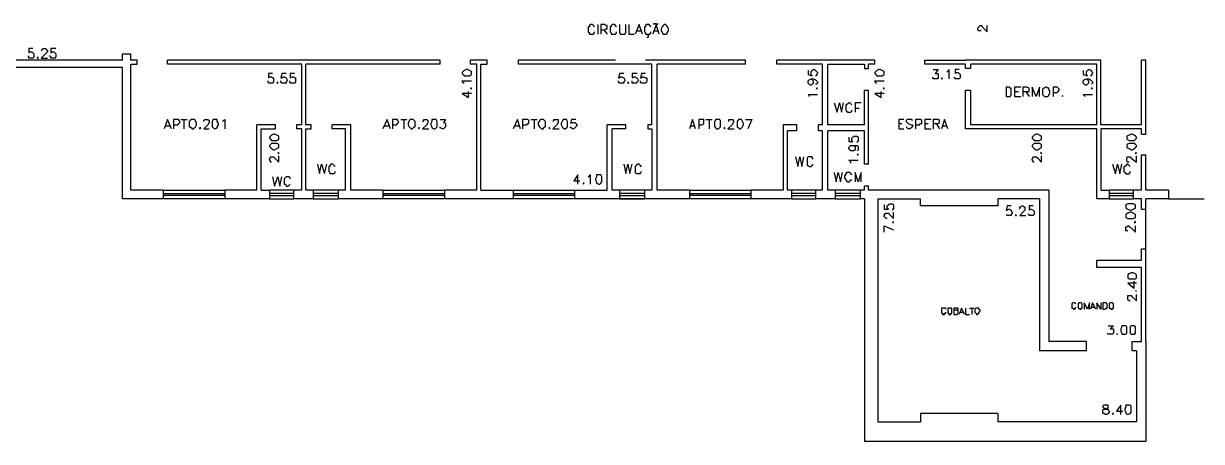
# Model space of a CAD drawing. Header units: millimetres. Extents: x -369 to -70, y -1414 to -1185.
# Drawn here: x -262.09 to -223.84, y -1336.34 to -1322.77 of the extents above; entities that cross this region are included whole.
import ezdxf

# ---------------------------------------------------------------- set-up
doc = ezdxf.new("R2010")
doc.units = ezdxf.units.MM
doc.header["$MEASUREMENT"] = 0
for name, color, linetype in [('10', 10, 'Continuous'), ('50', 50, 'Continuous'), ('6', 6, 'Continuous'), ('8', 8, 'Continuous')]:
    doc.layers.add(name, color=color, linetype=linetype)

msp = doc.modelspace()

# ---------------------------------------------------------------- linework, layer by layer
at = {"layer": '10'}
for points in [[(-258.873, -1323.758), (-258.605, -1323.758)], [(-258.873, -1323.961), (-258.873, -1323.758)], [(-258.605, -1323.961), (-258.605, -1323.758)], [(-258.873, -1324.197), (-264.252, -1324.197)], [(-258.873, -1323.961), (-264.12, -1323.961)], [(-258.873, -1328.461), (-258.873, -1324.197)], [(-258.605, -1324.093), (-258.401, -1324.093), (-258.401, -1324.093), (-258.401, -1323.961), (-258.605, -1323.961)], [(-258.601, -1328.189), (-258.601, -1324.093)], [(-248.554, -1323.961), (-257.418, -1323.961)], [(-257.418, -1324.093), (-257.418, -1323.961)], [(-253.054, -1324.093), (-257.418, -1324.093)], [(-253.054, -1326.059), (-253.054, -1324.093)], [(-252.918, -1326.059), (-252.918, -1324.093)], [(-248.554, -1324.093), (-252.918, -1324.093)], [(-248.554, -1324.093), (-248.554, -1323.961)], [(-247.571, -1324.093), (-247.571, -1323.961)], [(-247.031, -1323.961), (-247.571, -1323.961)], [(-247.371, -1324.093), (-247.571, -1324.093)], [(-247.367, -1328.189), (-247.367, -1324.093)], [(-247.235, -1324.093), (-247.031, -1324.093), (-247.031, -1324.093), (-247.031, -1323.961)], [(-247.235, -1328.189), (-247.235, -1324.093)], [(-242.867, -1323.961), (-246.016, -1323.961)], [(-246.016, -1324.093), (-246.016, -1323.961)], [(-241.684, -1324.093), (-246.016, -1324.093)], [(-238.639, -1323.961), (-241.888, -1323.961)], [(-241.684, -1326.059), (-241.684, -1324.093)], [(-241.516, -1328.189), (-241.516, -1324.093)], [(-238.639, -1324.093), (-241.516, -1324.093)], [(-238.639, -1324.093), (-238.639, -1323.961)], [(-234.443, -1323.961), (-237.624, -1323.961)], [(-237.624, -1324.093), (-237.624, -1323.961)], [(-236.137, -1324.093), (-237.624, -1324.093)], [(-236.137, -1326.059), (-236.137, -1324.093)], [(-235.965, -1326.059), (-235.965, -1324.093)], [(-235.965, -1324.093), (-234.782, -1324.093), (-234.782, -1324.229), (-234.782, -1324.229), (-234.647, -1324.229), (-234.647, -1324.093)], [(-234.443, -1324.093), (-234.647, -1324.093)], [(-234.443, -1324.093), (-234.443, -1323.961)], [(-231.501, -1324.093), (-232.82, -1324.093), (-232.82, -1324.093), (-232.82, -1323.961), (-232.82, -1323.961), (-231.501, -1323.961)], [(-227.101, -1323.961), (-231.501, -1323.961)], [(-231.33, -1324.229), (-231.501, -1324.229), (-231.501, -1324.229), (-231.501, -1324.093)], [(-227.237, -1324.093), (-231.33, -1324.093)], [(-231.33, -1324.229), (-231.33, -1324.093)], [(-227.237, -1326.059), (-227.237, -1324.093)], [(-227.101, -1326.059), (-227.101, -1323.961)], [(-225.783, -1326.059), (-225.783, -1323.961)], [(-225.647, -1323.961), (-225.783, -1323.961)], [(-225.647, -1326.363), (-225.647, -1323.961)], [(-234.782, -1326.059), (-234.782, -1324.94)], [(-234.782, -1324.94), (-234.647, -1324.94)], [(-234.647, -1327.342), (-234.647, -1324.94)], [(-231.501, -1326.191), (-231.501, -1324.94)], [(-231.501, -1324.94), (-231.33, -1324.94)], [(-231.33, -1326.059), (-231.33, -1324.94)], [(-254.373, -1326.191), (-253.901, -1326.191), (-253.901, -1326.191), (-253.901, -1326.059), (-253.901, -1326.059), (-254.509, -1326.059)], [(-254.509, -1328.189), (-254.509, -1326.059)], [(-253.054, -1326.059), (-253.222, -1326.059), (-253.222, -1326.059), (-253.222, -1326.191)], [(-252.918, -1326.191), (-252.75, -1326.191), (-252.75, -1326.191), (-252.75, -1326.059), (-252.918, -1326.059)], [(-252.071, -1326.191), (-252.071, -1326.059)], [(-251.463, -1326.059), (-252.071, -1326.059)], [(-251.463, -1328.189), (-251.463, -1326.059)], [(-242.735, -1328.461), (-244.19, -1328.461), (-244.19, -1328.461), (-244.19, -1328.189), (-243.139, -1328.189), (-243.139, -1328.189), (-243.139, -1326.059)], [(-242.531, -1326.059), (-243.139, -1326.059)], [(-242.531, -1326.191), (-242.531, -1326.059)], [(-241.684, -1326.059), (-241.82, -1326.059), (-241.82, -1326.059), (-241.82, -1326.191), (-241.684, -1326.191)], [(-237.42, -1326.059), (-237.42, -1328.189), (-237.42, -1328.189), (-238.471, -1328.189), (-238.471, -1328.189), (-238.471, -1328.461)], [(-236.98, -1326.059), (-237.42, -1326.059)], [(-236.98, -1326.259), (-236.98, -1326.059)], [(-236.269, -1326.259), (-236.269, -1326.059)], [(-236.137, -1326.059), (-236.269, -1326.059)], [(-234.782, -1326.059), (-235.965, -1326.059)], [(-227.237, -1326.059), (-231.33, -1326.059)], [(-225.783, -1326.059), (-227.101, -1326.059)], [(-254.373, -1328.189), (-254.373, -1326.191)], [(-253.054, -1326.191), (-253.222, -1326.191)], [(-253.054, -1328.189), (-253.054, -1326.191)], [(-252.918, -1328.189), (-252.918, -1326.191)], [(-251.631, -1326.191), (-252.071, -1326.191)], [(-251.631, -1328.189), (-251.631, -1326.191)], [(-242.531, -1326.191), (-242.971, -1326.191)], [(-242.971, -1328.189), (-242.971, -1326.191)], [(-241.684, -1326.191), (-241.684, -1328.189), (-241.684, -1328.189), (-241.92, -1328.189), (-241.92, -1328.461)], [(-236.98, -1326.259), (-237.284, -1326.259)], [(-237.284, -1328.189), (-237.284, -1326.259)], [(-236.137, -1326.259), (-236.269, -1326.259)], [(-236.137, -1328.189), (-236.137, -1326.259)], [(-235.965, -1328.189), (-235.965, -1326.259)], [(-234.782, -1326.259), (-235.965, -1326.259)], [(-234.782, -1327.342), (-234.782, -1326.259)], [(-227.237, -1326.191), (-231.501, -1326.191)], [(-227.101, -1326.191), (-227.101, -1328.189), (-227.101, -1328.189), (-226.83, -1328.189), (-226.83, -1328.189), (-226.83, -1328.461), (-226.83, -1328.461), (-227.237, -1328.461), (-227.237, -1326.191)], [(-225.783, -1326.191), (-227.101, -1326.191)], [(-225.783, -1326.363), (-225.783, -1326.191)], [(-225.783, -1326.363), (-225.647, -1326.363)], [(-225.783, -1327.039), (-225.647, -1327.039)], [(-225.783, -1328.189), (-225.783, -1327.039)], [(-225.647, -1328.189), (-225.647, -1327.039)], [(-234.647, -1327.342), (-234.782, -1327.342)], [(-234.647, -1328.054), (-234.782, -1328.054)], [(-234.782, -1328.189), (-234.782, -1328.054)], [(-234.443, -1328.189), (-234.647, -1328.189), (-234.647, -1328.189), (-234.647, -1328.054)], [(-257.554, -1328.461), (-258.873, -1328.461)], [(-257.554, -1328.189), (-258.601, -1328.189)], [(-257.554, -1328.189), (-257.554, -1328.461)], [(-255.556, -1328.189), (-255.556, -1328.461)], [(-254.509, -1328.189), (-255.556, -1328.189)], [(-254.101, -1328.461), (-255.556, -1328.461)], [(-254.373, -1328.189), (-254.101, -1328.189), (-254.101, -1328.189), (-254.101, -1328.461)], [(-253.054, -1328.189), (-253.326, -1328.189)], [(-253.326, -1328.189), (-253.326, -1328.461)], [(-252.682, -1328.461), (-253.326, -1328.461)], [(-252.682, -1328.189), (-252.918, -1328.189)], [(-252.682, -1328.189), (-252.682, -1328.461)], [(-251.631, -1328.189), (-251.871, -1328.189)], [(-251.871, -1328.189), (-251.871, -1328.461)], [(-250.416, -1328.461), (-251.871, -1328.461)], [(-250.416, -1328.189), (-251.463, -1328.189)], [(-250.416, -1328.189), (-250.416, -1328.461)], [(-248.418, -1328.189), (-248.418, -1328.461)], [(-247.371, -1328.189), (-248.418, -1328.189)], [(-246.184, -1328.461), (-248.418, -1328.461)], [(-247.235, -1328.189), (-246.184, -1328.189), (-246.184, -1328.189), (-246.184, -1328.461)], [(-242.735, -1328.189), (-242.971, -1328.189)], [(-242.735, -1328.189), (-242.735, -1328.461)], [(-240.465, -1328.461), (-242.735, -1328.461)], [(-241.281, -1328.461), (-241.92, -1328.461)], [(-240.465, -1328.189), (-241.516, -1328.189)], [(-240.465, -1328.189), (-240.465, -1328.461)], [(-237.152, -1328.461), (-238.471, -1328.461)], [(-237.152, -1328.189), (-237.284, -1328.189)], [(-237.152, -1328.189), (-237.152, -1328.461)], [(-236.373, -1328.189), (-236.373, -1328.461)], [(-236.137, -1328.189), (-236.373, -1328.189)], [(-235.73, -1328.461), (-236.373, -1328.461)], [(-235.73, -1328.189), (-235.965, -1328.189)], [(-235.73, -1328.189), (-235.73, -1328.461)], [(-234.918, -1328.189), (-234.918, -1328.461)], [(-234.782, -1328.189), (-234.918, -1328.189)], [(-234.782, -1328.461), (-234.918, -1328.461)], [(-234.782, -1328.461), (-234.782, -1336.342)], [(-228.792, -1328.189), (-234.647, -1328.189)], [(-234.343, -1328.461), (-234.343, -1335.703), (-234.343, -1335.703), (-232.956, -1335.703)], [(-234.343, -1328.461), (-232.956, -1328.461)], [(-230.45, -1328.461), (-230.45, -1328.697), (-230.45, -1328.697), (-232.956, -1328.697), (-232.956, -1328.697), (-232.956, -1328.461)], [(-229.096, -1328.461), (-230.45, -1328.461)], [(-229.096, -1328.461), (-229.096, -1333.401)], [(-228.792, -1328.189), (-228.792, -1333.097)], [(-226.05, -1328.189), (-226.05, -1328.461)], [(-225.783, -1328.189), (-226.05, -1328.189)], [(-225.783, -1328.461), (-226.05, -1328.461)], [(-225.783, -1328.797), (-225.783, -1328.461)], [(-224.903, -1328.189), (-225.647, -1328.189)], [(-224.903, -1328.461), (-225.647, -1328.461)], [(-225.647, -1328.797), (-225.647, -1328.461)], [(-224.903, -1328.189), (-224.903, -1328.461)], [(-225.783, -1328.797), (-225.647, -1328.797)], [(-225.783, -1330.084), (-225.647, -1330.084)], [(-225.783, -1330.455), (-225.783, -1330.084)], [(-225.647, -1333.097), (-225.647, -1330.084)], [(-225.783, -1330.695), (-227.237, -1330.695), (-227.237, -1330.695), (-227.237, -1330.455), (-225.783, -1330.455)], [(-225.783, -1333.097), (-225.783, -1330.695)], [(-227.573, -1333.401), (-229.096, -1333.401)], [(-227.573, -1333.097), (-228.792, -1333.097)], [(-227.573, -1333.401), (-227.573, -1333.097)], [(-225.95, -1333.401), (-226.086, -1333.401), (-226.086, -1333.401), (-226.086, -1333.097), (-226.086, -1333.097), (-225.783, -1333.097)], [(-225.95, -1333.401), (-225.95, -1335.703)], [(-225.647, -1333.097), (-225.647, -1336.342)], [(-230.45, -1335.431), (-232.956, -1335.431), (-232.956, -1335.431), (-232.956, -1335.703)], [(-230.45, -1335.431), (-230.45, -1335.703)], [(-225.95, -1335.703), (-230.45, -1335.703)], [(-225.647, -1336.342), (-234.782, -1336.342)]]:
    msp.add_lwpolyline(points, dxfattribs=at)
at = {"layer": '50'}
for points in [[(-243.546, -1322.878), (-243.546, -1322.878), (-243.578, -1322.842), (-243.614, -1322.81), (-243.682, -1322.81), (-243.714, -1322.842), (-243.714, -1322.878), (-243.75, -1322.878), (-243.75, -1322.946), (-243.75, -1323.014), (-243.75, -1323.046), (-243.714, -1323.078), (-243.714, -1323.114), (-243.682, -1323.114), (-243.614, -1323.114), (-243.578, -1323.114), (-243.546, -1323.078), (-243.546, -1323.046)], [(-243.443, -1322.81), (-243.443, -1323.114)], [(-243.343, -1322.978), (-243.207, -1322.978), (-243.175, -1322.946), (-243.139, -1322.946), (-243.139, -1322.91), (-243.139, -1322.878), (-243.139, -1322.842), (-243.175, -1322.842), (-243.207, -1322.81), (-243.343, -1322.81), (-243.343, -1322.81), (-243.343, -1323.114)], [(-243.243, -1322.978), (-243.139, -1323.114)], [(-242.835, -1322.878), (-242.835, -1322.878), (-242.867, -1322.842), (-242.903, -1322.81), (-242.971, -1322.81), (-243.003, -1322.842), (-243.003, -1322.878), (-243.039, -1322.878), (-243.039, -1322.946), (-243.039, -1323.014), (-243.039, -1323.046), (-243.003, -1323.078), (-243.003, -1323.114), (-242.971, -1323.114), (-242.903, -1323.114), (-242.867, -1323.114), (-242.835, -1323.078), (-242.835, -1323.046)], [(-242.735, -1322.81), (-242.735, -1323.046), (-242.735, -1323.078), (-242.699, -1323.114), (-242.631, -1323.114), (-242.563, -1323.114), (-242.531, -1323.078), (-242.531, -1323.046), (-242.531, -1322.81)], [(-242.428, -1322.81), (-242.428, -1323.114), (-242.26, -1323.114)], [(-241.988, -1323.114), (-242.092, -1322.81), (-242.092, -1322.81), (-242.228, -1323.114)], [(-242.192, -1323.014), (-242.024, -1323.014)], [(-241.72, -1322.878), (-241.72, -1322.878), (-241.752, -1322.842), (-241.788, -1322.81), (-241.852, -1322.81), (-241.888, -1322.842), (-241.888, -1322.878), (-241.92, -1322.878), (-241.92, -1322.946), (-241.92, -1323.014), (-241.92, -1323.046), (-241.888, -1323.078), (-241.888, -1323.114), (-241.852, -1323.114), (-241.788, -1323.114), (-241.752, -1323.114), (-241.72, -1323.078), (-241.72, -1323.046)], [(-241.448, -1323.114), (-241.548, -1322.81), (-241.548, -1322.81), (-241.652, -1323.114)], [(-241.616, -1322.81), (-241.616, -1322.774), (-241.616, -1322.774), (-241.584, -1322.774), (-241.548, -1322.774), (-241.548, -1322.774), (-241.548, -1322.81), (-241.516, -1322.81), (-241.48, -1322.774)], [(-241.616, -1323.014), (-241.48, -1323.014)], [(-241.281, -1322.81), (-241.313, -1322.842), (-241.344, -1322.878), (-241.38, -1322.946), (-241.38, -1323.014), (-241.344, -1323.046), (-241.344, -1323.078), (-241.313, -1323.114), (-241.281, -1323.114), (-241.245, -1323.114), (-241.213, -1323.114), (-241.177, -1323.078), (-241.177, -1323.046), (-241.145, -1323.014), (-241.145, -1322.946), (-241.177, -1322.878), (-241.213, -1322.842), (-241.245, -1322.81), (-241.281, -1322.81)], [(-230.994, -1323.014), (-231.026, -1323.014), (-231.062, -1323.014), (-231.094, -1322.978), (-231.094, -1322.91), (-231.062, -1322.878), (-231.026, -1322.842), (-230.994, -1322.842), (-230.958, -1322.878), (-230.926, -1322.91), (-230.79, -1323.046), (-230.79, -1322.842)], [(-241.852, -1323.214), (-241.82, -1323.214), (-241.788, -1323.214), (-241.788, -1323.182), (-241.788, -1323.146), (-241.82, -1323.146), (-241.82, -1323.114)], [(-261.782, -1323.586), (-261.918, -1323.586), (-261.918, -1323.722), (-261.886, -1323.69), (-261.818, -1323.69), (-261.782, -1323.722), (-261.75, -1323.758), (-261.75, -1323.789), (-261.75, -1323.825), (-261.75, -1323.857), (-261.782, -1323.893), (-261.818, -1323.893), (-261.886, -1323.893), (-261.918, -1323.893), (-261.918, -1323.857), (-261.954, -1323.825)], [(-261.614, -1323.857), (-261.65, -1323.893), (-261.614, -1323.893), (-261.614, -1323.857)], [(-261.514, -1323.654), (-261.514, -1323.654), (-261.478, -1323.622), (-261.446, -1323.586), (-261.378, -1323.586), (-261.342, -1323.622), (-261.31, -1323.654), (-261.31, -1323.69), (-261.342, -1323.722), (-261.378, -1323.758), (-261.514, -1323.893), (-261.31, -1323.893)], [(-261.039, -1323.586), (-261.206, -1323.586), (-261.206, -1323.722), (-261.142, -1323.69), (-261.107, -1323.69), (-261.075, -1323.722), (-261.039, -1323.758), (-261.039, -1323.789), (-261.039, -1323.825), (-261.039, -1323.857), (-261.075, -1323.893), (-261.107, -1323.893), (-261.142, -1323.893), (-261.206, -1323.893), (-261.206, -1323.857), (-261.242, -1323.825)], [(-254.001, -1324.401), (-254.137, -1324.401), (-254.137, -1324.537), (-254.101, -1324.501), (-254.033, -1324.501), (-254.001, -1324.537), (-253.969, -1324.537), (-253.969, -1324.601), (-253.969, -1324.637), (-253.969, -1324.669), (-254.001, -1324.705), (-254.033, -1324.705), (-254.101, -1324.705), (-254.137, -1324.705), (-254.137, -1324.669), (-254.169, -1324.637)], [(-253.561, -1324.401), (-253.697, -1324.401), (-253.729, -1324.537), (-253.697, -1324.537), (-253.661, -1324.501), (-253.629, -1324.501), (-253.561, -1324.537), (-253.525, -1324.601), (-253.525, -1324.637), (-253.561, -1324.669), (-253.561, -1324.705), (-253.629, -1324.705), (-253.661, -1324.705), (-253.697, -1324.705), (-253.729, -1324.669), (-253.729, -1324.637)], [(-253.29, -1324.401), (-253.426, -1324.401), (-253.426, -1324.537), (-253.358, -1324.501), (-253.326, -1324.501), (-253.29, -1324.537), (-253.258, -1324.537), (-253.258, -1324.601), (-253.258, -1324.637), (-253.258, -1324.669), (-253.29, -1324.705), (-253.326, -1324.705), (-253.358, -1324.705), (-253.426, -1324.705), (-253.426, -1324.669), (-253.461, -1324.637)], [(-247.843, -1324.401), (-247.811, -1324.433), (-247.775, -1324.469), (-247.707, -1324.469), (-247.675, -1324.469), (-247.607, -1324.469), (-247.539, -1324.433), (-247.539, -1324.401), (-247.539, -1324.365), (-247.539, -1324.333), (-247.607, -1324.297), (-247.675, -1324.265), (-247.707, -1324.265), (-247.775, -1324.297), (-247.811, -1324.333), (-247.843, -1324.365), (-247.843, -1324.401)], [(-247.775, -1324.705), (-247.811, -1324.705), (-247.843, -1324.637), (-247.539, -1324.637)], [(-242.599, -1324.401), (-242.735, -1324.401), (-242.767, -1324.537), (-242.735, -1324.537), (-242.699, -1324.501), (-242.667, -1324.501), (-242.599, -1324.537), (-242.563, -1324.601), (-242.563, -1324.637), (-242.599, -1324.669), (-242.599, -1324.705), (-242.667, -1324.705), (-242.699, -1324.705), (-242.735, -1324.705), (-242.767, -1324.669), (-242.767, -1324.637)], [(-242.16, -1324.401), (-242.328, -1324.401), (-242.328, -1324.537), (-242.26, -1324.501), (-242.224, -1324.501), (-242.192, -1324.537), (-242.16, -1324.537), (-242.124, -1324.601), (-242.124, -1324.637), (-242.16, -1324.669), (-242.192, -1324.705), (-242.224, -1324.705), (-242.26, -1324.705), (-242.328, -1324.705), (-242.328, -1324.669), (-242.328, -1324.637)], [(-241.888, -1324.401), (-242.024, -1324.401), (-242.056, -1324.537), (-242.024, -1324.537), (-241.988, -1324.501), (-241.956, -1324.501), (-241.888, -1324.537), (-241.852, -1324.537), (-241.852, -1324.601), (-241.852, -1324.637), (-241.852, -1324.669), (-241.888, -1324.705), (-241.956, -1324.705), (-241.988, -1324.705), (-242.024, -1324.705), (-242.056, -1324.669), (-242.056, -1324.637)], [(-236.609, -1324.297), (-236.609, -1324.433), (-236.473, -1324.469), (-236.509, -1324.433), (-236.509, -1324.401), (-236.509, -1324.365), (-236.509, -1324.333), (-236.473, -1324.297), (-236.441, -1324.265), (-236.405, -1324.265), (-236.373, -1324.297), (-236.337, -1324.333), (-236.305, -1324.365), (-236.305, -1324.401), (-236.337, -1324.433), (-236.337, -1324.469), (-236.373, -1324.469)], [(-236.509, -1324.569), (-236.473, -1324.601), (-236.441, -1324.637), (-236.441, -1324.669), (-236.441, -1324.705), (-236.473, -1324.737), (-236.509, -1324.773), (-236.541, -1324.773), (-236.577, -1324.737), (-236.609, -1324.705), (-236.609, -1324.669), (-236.609, -1324.637), (-236.577, -1324.601), (-236.509, -1324.569), (-236.441, -1324.569), (-236.373, -1324.601), (-236.337, -1324.637), (-236.305, -1324.669), (-236.305, -1324.705), (-236.337, -1324.737), (-236.373, -1324.737)], [(-234.443, -1324.401), (-234.411, -1324.433), (-234.375, -1324.469), (-234.307, -1324.469), (-234.275, -1324.469), (-234.207, -1324.469), (-234.139, -1324.433), (-234.139, -1324.401), (-234.139, -1324.365), (-234.139, -1324.333), (-234.207, -1324.297), (-234.275, -1324.265), (-234.307, -1324.265), (-234.375, -1324.297), (-234.411, -1324.333), (-234.443, -1324.365), (-234.443, -1324.401)], [(-234.375, -1324.705), (-234.411, -1324.705), (-234.443, -1324.637), (-234.139, -1324.637)], [(-232.548, -1324.265), (-232.381, -1324.265), (-232.481, -1324.401), (-232.449, -1324.401), (-232.413, -1324.401), (-232.381, -1324.433), (-232.381, -1324.469), (-232.381, -1324.501), (-232.381, -1324.537), (-232.413, -1324.569), (-232.449, -1324.569), (-232.517, -1324.569), (-232.548, -1324.569), (-232.548, -1324.537), (-232.584, -1324.537)], [(-232.277, -1324.537), (-232.277, -1324.569), (-232.245, -1324.569), (-232.277, -1324.537)], [(-232.109, -1324.333), (-232.077, -1324.333), (-232.041, -1324.265), (-232.041, -1324.569)], [(-231.701, -1324.265), (-231.837, -1324.265), (-231.837, -1324.401), (-231.805, -1324.365), (-231.737, -1324.365), (-231.701, -1324.401), (-231.669, -1324.433), (-231.669, -1324.469), (-231.669, -1324.501), (-231.669, -1324.537), (-231.701, -1324.569), (-231.737, -1324.569), (-231.805, -1324.569), (-231.837, -1324.569), (-231.837, -1324.537), (-231.873, -1324.537)], [(-227.677, -1324.297), (-227.677, -1324.433), (-227.541, -1324.469), (-227.573, -1324.433), (-227.573, -1324.401), (-227.573, -1324.365), (-227.573, -1324.333), (-227.541, -1324.297), (-227.505, -1324.265), (-227.473, -1324.265), (-227.405, -1324.297), (-227.405, -1324.333), (-227.373, -1324.365), (-227.373, -1324.401), (-227.405, -1324.433), (-227.405, -1324.469), (-227.441, -1324.469)], [(-227.573, -1324.569), (-227.541, -1324.601), (-227.509, -1324.637), (-227.509, -1324.669), (-227.509, -1324.705), (-227.541, -1324.737), (-227.573, -1324.773), (-227.609, -1324.773), (-227.641, -1324.737), (-227.677, -1324.705), (-227.677, -1324.669), (-227.677, -1324.637), (-227.641, -1324.601), (-227.573, -1324.569), (-227.505, -1324.569), (-227.441, -1324.601), (-227.405, -1324.637), (-227.373, -1324.669), (-227.373, -1324.705), (-227.405, -1324.737)], [(-253.833, -1324.669), (-253.865, -1324.705), (-253.833, -1324.705), (-253.833, -1324.669)], [(-247.539, -1325.044), (-247.843, -1325.044), (-247.843, -1325.044), (-247.639, -1325.176), (-247.639, -1324.976)], [(-247.571, -1324.872), (-247.539, -1324.908), (-247.539, -1324.872), (-247.571, -1324.872)], [(-242.463, -1324.669), (-242.463, -1324.705), (-242.428, -1324.705), (-242.463, -1324.669)], [(-236.337, -1324.872), (-236.337, -1324.908), (-236.305, -1324.872), (-236.337, -1324.872)], [(-234.139, -1325.044), (-234.443, -1325.044), (-234.443, -1325.044), (-234.239, -1325.176), (-234.239, -1324.976)], [(-234.171, -1324.872), (-234.139, -1324.908), (-234.139, -1324.872), (-234.171, -1324.872)], [(-230.179, -1324.841), (-230.179, -1325.144), (-230.179, -1325.144), (-230.079, -1325.144), (-230.047, -1325.144), (-230.011, -1325.108), (-230.011, -1325.076), (-230.011, -1325.044), (-230.011, -1324.976), (-230.011, -1324.908), (-230.011, -1324.872), (-230.047, -1324.872), (-230.079, -1324.841), (-230.179, -1324.841)], [(-229.707, -1324.841), (-229.911, -1324.841), (-229.911, -1324.841), (-229.911, -1325.144)], [(-229.911, -1324.976), (-229.775, -1324.976)], [(-229.639, -1324.976), (-229.503, -1324.976), (-229.435, -1324.976), (-229.435, -1324.94), (-229.435, -1324.908), (-229.435, -1324.872), (-229.503, -1324.841), (-229.639, -1324.841), (-229.639, -1324.841), (-229.639, -1325.144)], [(-229.539, -1324.976), (-229.435, -1325.144)], [(-229.096, -1325.144), (-229.096, -1324.841), (-229.096, -1324.841), (-229.2, -1325.144), (-229.2, -1325.144), (-229.335, -1324.841), (-229.335, -1324.841), (-229.335, -1325.144)], [(-228.896, -1324.841), (-228.928, -1324.872), (-228.964, -1324.872), (-228.996, -1324.908), (-228.996, -1324.976), (-228.996, -1325.044), (-228.996, -1325.076), (-228.964, -1325.108), (-228.928, -1325.144), (-228.896, -1325.144), (-228.86, -1325.144), (-228.828, -1325.144), (-228.792, -1325.108), (-228.792, -1325.076), (-228.76, -1325.044), (-228.76, -1324.976), (-228.792, -1324.908), (-228.792, -1324.872), (-228.828, -1324.872), (-228.86, -1324.841), (-228.896, -1324.841)], [(-228.656, -1325.008), (-228.524, -1325.008), (-228.488, -1324.976), (-228.456, -1324.94), (-228.456, -1324.908), (-228.488, -1324.872), (-228.524, -1324.841), (-228.656, -1324.841), (-228.656, -1324.841), (-228.656, -1325.144)], [(-227.405, -1324.872), (-227.405, -1324.908), (-227.373, -1324.872), (-227.405, -1324.872)], [(-236.577, -1325.144), (-236.577, -1325.108), (-236.609, -1325.076), (-236.305, -1325.076)], [(-235.762, -1325.348), (-235.662, -1325.652), (-235.662, -1325.652), (-235.594, -1325.348), (-235.594, -1325.348), (-235.526, -1325.652), (-235.526, -1325.652), (-235.458, -1325.348)], [(-235.19, -1325.416), (-235.19, -1325.416), (-235.222, -1325.38), (-235.254, -1325.348), (-235.29, -1325.348), (-235.322, -1325.38), (-235.358, -1325.416), (-235.39, -1325.416), (-235.39, -1325.484), (-235.39, -1325.552), (-235.39, -1325.584), (-235.358, -1325.616), (-235.322, -1325.652), (-235.29, -1325.652), (-235.254, -1325.652), (-235.222, -1325.652), (-235.19, -1325.616), (-235.19, -1325.584)], [(-234.882, -1325.348), (-235.086, -1325.348), (-235.086, -1325.348), (-235.086, -1325.652)], [(-229.911, -1325.144), (-229.707, -1325.144)], [(-228.352, -1325.108), (-228.352, -1325.144), (-228.352, -1325.108)], [(-227.609, -1325.144), (-227.641, -1325.108), (-227.677, -1325.076), (-227.373, -1325.076)], [(-235.086, -1325.516), (-234.95, -1325.516)], [(-257.282, -1326.191), (-257.418, -1325.888), (-257.418, -1325.888), (-257.522, -1326.191)], [(-257.486, -1326.091), (-257.35, -1326.091)], [(-257.214, -1326.059), (-257.078, -1326.059), (-257.046, -1326.023), (-257.014, -1325.991), (-257.014, -1325.956), (-257.046, -1325.924), (-257.046, -1325.888), (-257.078, -1325.888), (-257.214, -1325.888), (-257.214, -1325.888), (-257.214, -1326.191)], [(-256.978, -1325.888), (-256.774, -1325.888)], [(-256.878, -1325.888), (-256.878, -1326.191)], [(-256.607, -1325.888), (-256.639, -1325.888), (-256.675, -1325.924), (-256.707, -1325.956), (-256.707, -1325.991), (-256.707, -1326.059), (-256.707, -1326.123), (-256.675, -1326.123), (-256.639, -1326.159), (-256.607, -1326.191), (-256.571, -1326.191), (-256.539, -1326.159), (-256.507, -1326.123), (-256.471, -1326.059), (-256.471, -1325.991), (-256.507, -1325.956), (-256.507, -1325.924), (-256.539, -1325.888), (-256.571, -1325.888), (-256.607, -1325.888)], [(-256.371, -1326.159), (-256.371, -1326.159), (-256.371, -1326.191), (-256.335, -1326.159), (-256.371, -1326.159)], [(-256.235, -1325.956), (-256.235, -1325.956), (-256.235, -1325.924), (-256.199, -1325.888), (-256.167, -1325.888), (-256.131, -1325.888), (-256.099, -1325.888), (-256.063, -1325.924), (-256.063, -1325.956), (-256.063, -1325.991), (-256.099, -1326.059), (-256.235, -1326.191), (-256.063, -1326.191)], [(-255.863, -1325.888), (-255.931, -1325.888), (-255.963, -1325.956), (-255.963, -1326.023), (-255.963, -1326.059), (-255.963, -1326.123), (-255.931, -1326.159), (-255.863, -1326.191), (-255.795, -1326.159), (-255.795, -1326.123), (-255.759, -1326.059), (-255.759, -1326.023), (-255.795, -1325.956), (-255.795, -1325.888), (-255.863, -1325.888)], [(-255.624, -1325.956), (-255.592, -1325.924), (-255.556, -1325.888), (-255.556, -1326.191)], [(-250.176, -1326.191), (-250.28, -1325.888), (-250.28, -1325.888), (-250.416, -1326.191)], [(-250.38, -1326.091), (-250.212, -1326.091)], [(-250.109, -1326.059), (-249.973, -1326.059), (-249.941, -1326.023), (-249.909, -1325.991), (-249.909, -1325.956), (-249.941, -1325.924), (-249.941, -1325.888), (-249.973, -1325.888), (-250.109, -1325.888), (-250.109, -1325.888), (-250.109, -1326.191)], [(-249.841, -1325.888), (-249.637, -1325.888)], [(-249.737, -1325.888), (-249.737, -1326.191)], [(-249.501, -1325.888), (-249.533, -1325.888), (-249.569, -1325.924), (-249.569, -1325.956), (-249.601, -1325.991), (-249.601, -1326.059), (-249.569, -1326.123), (-249.533, -1326.159), (-249.501, -1326.191), (-249.465, -1326.191), (-249.433, -1326.159), (-249.401, -1326.123), (-249.365, -1326.123), (-249.365, -1326.059), (-249.365, -1325.991), (-249.365, -1325.956), (-249.401, -1325.924), (-249.433, -1325.888), (-249.465, -1325.888), (-249.501, -1325.888)], [(-249.265, -1326.159), (-249.265, -1326.159), (-249.265, -1326.191), (-249.229, -1326.159), (-249.265, -1326.159)], [(-249.129, -1325.956), (-249.129, -1325.956), (-249.093, -1325.924), (-249.093, -1325.888), (-249.061, -1325.888), (-249.026, -1325.888), (-248.994, -1325.888), (-248.958, -1325.924), (-248.958, -1325.956), (-248.958, -1325.991), (-248.994, -1326.059), (-249.129, -1326.191), (-248.926, -1326.191)], [(-248.758, -1325.888), (-248.826, -1325.888), (-248.826, -1325.956), (-248.858, -1326.023), (-248.858, -1326.059), (-248.826, -1326.123), (-248.826, -1326.159), (-248.758, -1326.191), (-248.722, -1326.191), (-248.69, -1326.159), (-248.654, -1326.123), (-248.654, -1326.059), (-248.654, -1326.023), (-248.654, -1325.956), (-248.69, -1325.888), (-248.722, -1325.888), (-248.758, -1325.888)], [(-248.554, -1325.888), (-248.386, -1325.888), (-248.45, -1325.991), (-248.418, -1325.991), (-248.386, -1326.023), (-248.386, -1326.059), (-248.386, -1326.091), (-248.386, -1326.123), (-248.418, -1326.159), (-248.45, -1326.191), (-248.486, -1326.191), (-248.554, -1326.159), (-248.554, -1326.123)], [(-245.948, -1326.191), (-246.048, -1325.888), (-246.048, -1325.888), (-246.184, -1326.191)], [(-246.116, -1326.091), (-245.98, -1326.091)], [(-245.88, -1326.059), (-245.744, -1326.059), (-245.713, -1326.023), (-245.677, -1326.023), (-245.677, -1325.991), (-245.677, -1325.956), (-245.677, -1325.924), (-245.713, -1325.888), (-245.744, -1325.888), (-245.88, -1325.888), (-245.88, -1325.888), (-245.88, -1326.191)], [(-245.609, -1325.888), (-245.405, -1325.888)], [(-245.509, -1325.888), (-245.509, -1326.191)], [(-245.273, -1325.888), (-245.305, -1325.888), (-245.337, -1325.924), (-245.337, -1325.956), (-245.373, -1325.991), (-245.373, -1326.059), (-245.337, -1326.123), (-245.305, -1326.159), (-245.273, -1326.191), (-245.205, -1326.191), (-245.205, -1326.159), (-245.169, -1326.123), (-245.137, -1326.123), (-245.137, -1326.059), (-245.137, -1325.991), (-245.137, -1325.956), (-245.169, -1325.924), (-245.205, -1325.888), (-245.273, -1325.888)], [(-245.001, -1326.159), (-245.033, -1326.159), (-245.001, -1326.191), (-245.001, -1326.159)], [(-244.897, -1325.956), (-244.897, -1325.956), (-244.865, -1325.924), (-244.865, -1325.888), (-244.829, -1325.888), (-244.765, -1325.888), (-244.729, -1325.888), (-244.729, -1325.924), (-244.729, -1325.956), (-244.729, -1325.991), (-244.765, -1326.059), (-244.897, -1326.191), (-244.697, -1326.191)], [(-244.526, -1325.888), (-244.562, -1325.888), (-244.594, -1325.956), (-244.63, -1326.023), (-244.63, -1326.059), (-244.594, -1326.123), (-244.562, -1326.159), (-244.526, -1326.191), (-244.494, -1326.191), (-244.458, -1326.159), (-244.426, -1326.123), (-244.426, -1326.059), (-244.426, -1326.023), (-244.426, -1325.956), (-244.458, -1325.888), (-244.494, -1325.888), (-244.526, -1325.888)], [(-244.154, -1325.888), (-244.29, -1325.888), (-244.322, -1326.023), (-244.29, -1325.991), (-244.258, -1325.991), (-244.222, -1325.991), (-244.19, -1325.991), (-244.154, -1326.023), (-244.122, -1326.059), (-244.122, -1326.091), (-244.154, -1326.123), (-244.19, -1326.159), (-244.222, -1326.191), (-244.258, -1326.191), (-244.29, -1326.159), (-244.322, -1326.159), (-244.322, -1326.123)], [(-240.265, -1326.191), (-240.365, -1325.888), (-240.365, -1325.888), (-240.465, -1326.191)], [(-240.433, -1326.091), (-240.297, -1326.091)], [(-240.162, -1326.059), (-240.062, -1326.059), (-239.994, -1326.023), (-239.994, -1325.991), (-239.994, -1325.956), (-239.994, -1325.924), (-239.994, -1325.888), (-240.062, -1325.888), (-240.162, -1325.888), (-240.162, -1325.888), (-240.162, -1326.191)], [(-239.926, -1325.888), (-239.722, -1325.888)], [(-239.822, -1325.888), (-239.822, -1326.191)], [(-239.586, -1325.888), (-239.622, -1325.888), (-239.622, -1325.924), (-239.654, -1325.956), (-239.654, -1325.991), (-239.654, -1326.059), (-239.654, -1326.123), (-239.622, -1326.123), (-239.622, -1326.159), (-239.586, -1326.191), (-239.518, -1326.191), (-239.486, -1326.159), (-239.45, -1326.123), (-239.45, -1326.059), (-239.45, -1325.991), (-239.45, -1325.956), (-239.45, -1325.924), (-239.486, -1325.888), (-239.518, -1325.888), (-239.586, -1325.888)], [(-239.314, -1326.159), (-239.35, -1326.159), (-239.314, -1326.191), (-239.314, -1326.159)], [(-239.182, -1325.956), (-239.182, -1325.956), (-239.182, -1325.924), (-239.182, -1325.888), (-239.146, -1325.888), (-239.079, -1325.888), (-239.047, -1325.888), (-239.047, -1325.924), (-239.011, -1325.956), (-239.047, -1325.991), (-239.079, -1326.059), (-239.214, -1326.191), (-239.011, -1326.191)], [(-238.843, -1325.888), (-238.875, -1325.888), (-238.911, -1325.956), (-238.911, -1326.023), (-238.911, -1326.059), (-238.911, -1326.123), (-238.875, -1326.159), (-238.843, -1326.191), (-238.807, -1326.191), (-238.775, -1326.159), (-238.743, -1326.123), (-238.707, -1326.059), (-238.707, -1326.023), (-238.743, -1325.956), (-238.775, -1325.888), (-238.807, -1325.888), (-238.843, -1325.888)], [(-238.639, -1325.888), (-238.435, -1325.888), (-238.435, -1325.888), (-238.571, -1326.191)], [(-233.496, -1325.888), (-233.663, -1325.888), (-233.663, -1325.888), (-233.663, -1326.191)], [(-233.663, -1326.023), (-233.564, -1326.023)], [(-233.224, -1325.924), (-233.26, -1325.888), (-233.292, -1325.888), (-233.36, -1325.888), (-233.396, -1325.888), (-233.428, -1325.924), (-233.428, -1325.956), (-233.396, -1325.991), (-233.36, -1326.023), (-233.26, -1326.059), (-233.224, -1326.059), (-233.224, -1326.091), (-233.224, -1326.123), (-233.26, -1326.159), (-233.292, -1326.191), (-233.36, -1326.191), (-233.396, -1326.159), (-233.428, -1326.123)], [(-233.124, -1326.059), (-232.988, -1326.059), (-232.956, -1326.023), (-232.92, -1326.023), (-232.92, -1325.991), (-232.92, -1325.956), (-232.92, -1325.924), (-232.956, -1325.888), (-232.988, -1325.888), (-233.124, -1325.888), (-233.124, -1325.888), (-233.124, -1326.191)], [(-232.616, -1325.888), (-232.82, -1325.888), (-232.82, -1325.888), (-232.82, -1326.191)], [(-232.82, -1326.023), (-232.716, -1326.023)], [(-232.548, -1326.023), (-232.413, -1326.023), (-232.381, -1326.023), (-232.345, -1325.991), (-232.345, -1325.956), (-232.345, -1325.924), (-232.381, -1325.888), (-232.413, -1325.888), (-232.548, -1325.888), (-232.548, -1325.888), (-232.548, -1326.191)], [(-232.449, -1326.023), (-232.345, -1326.191)], [(-232.077, -1326.191), (-232.177, -1325.888), (-232.177, -1325.888), (-232.277, -1326.191)], [(-232.245, -1326.091), (-232.109, -1326.091)], [(-254.101, -1326.499), (-254.069, -1326.531), (-254.033, -1326.567), (-253.969, -1326.567), (-253.933, -1326.567), (-253.865, -1326.567), (-253.797, -1326.531), (-253.797, -1326.499), (-253.797, -1326.463), (-253.797, -1326.431), (-253.865, -1326.395), (-253.933, -1326.363), (-253.969, -1326.363), (-254.033, -1326.395), (-254.069, -1326.431), (-254.101, -1326.463), (-254.101, -1326.499)], [(-235.29, -1326.463), (-235.29, -1326.599), (-235.154, -1326.599), (-235.186, -1326.567), (-235.186, -1326.499), (-235.154, -1326.463), (-235.122, -1326.431), (-235.086, -1326.431), (-235.054, -1326.431), (-235.018, -1326.431), (-234.986, -1326.463), (-234.986, -1326.499), (-234.986, -1326.567), (-234.986, -1326.599), (-235.018, -1326.599), (-235.018, -1326.631)], [(-233.663, -1326.191), (-233.496, -1326.191)], [(-232.82, -1326.191), (-232.616, -1326.191)], [(-229.335, -1326.499), (-229.299, -1326.531), (-229.267, -1326.567), (-229.2, -1326.567), (-229.164, -1326.567), (-229.096, -1326.567), (-229.032, -1326.531), (-229.032, -1326.499), (-229.032, -1326.463), (-229.032, -1326.431), (-229.096, -1326.395), (-229.164, -1326.363), (-229.2, -1326.363), (-229.267, -1326.395), (-229.299, -1326.431), (-229.335, -1326.463), (-229.335, -1326.499)], [(-226.254, -1326.499), (-226.254, -1326.531), (-226.186, -1326.567), (-226.118, -1326.567), (-226.086, -1326.567), (-226.018, -1326.567), (-225.982, -1326.531), (-225.95, -1326.499), (-225.95, -1326.463), (-225.982, -1326.431), (-226.018, -1326.395), (-226.086, -1326.363), (-226.118, -1326.363), (-226.186, -1326.395), (-226.254, -1326.431), (-226.254, -1326.463), (-226.254, -1326.499)], [(-254.101, -1326.767), (-254.069, -1326.803), (-254.033, -1326.835), (-253.969, -1326.871), (-253.933, -1326.871), (-253.865, -1326.835), (-253.797, -1326.803), (-253.797, -1326.767), (-253.797, -1326.735), (-253.797, -1326.699), (-253.865, -1326.667), (-253.933, -1326.667), (-253.969, -1326.667), (-254.033, -1326.667), (-254.069, -1326.699), (-254.101, -1326.735), (-254.101, -1326.767)], [(-235.19, -1326.735), (-235.122, -1326.735), (-235.086, -1326.767), (-235.086, -1326.803), (-235.086, -1326.835), (-235.086, -1326.871), (-235.122, -1326.903), (-235.19, -1326.903), (-235.222, -1326.903), (-235.254, -1326.871), (-235.29, -1326.835), (-235.29, -1326.803), (-235.254, -1326.767), (-235.222, -1326.735), (-235.19, -1326.735), (-235.086, -1326.735), (-235.018, -1326.735), (-234.986, -1326.767), (-234.986, -1326.803), (-234.986, -1326.835), (-234.986, -1326.871), (-235.018, -1326.903)], [(-229.335, -1326.767), (-229.299, -1326.803), (-229.267, -1326.835), (-229.2, -1326.871), (-229.164, -1326.871), (-229.096, -1326.835), (-229.032, -1326.803), (-229.032, -1326.767), (-229.032, -1326.735), (-229.032, -1326.699), (-229.096, -1326.667), (-229.164, -1326.667), (-229.2, -1326.667), (-229.267, -1326.667), (-229.299, -1326.699), (-229.335, -1326.735), (-229.335, -1326.767)], [(-226.254, -1326.767), (-226.254, -1326.803), (-226.186, -1326.835), (-226.118, -1326.871), (-226.086, -1326.871), (-226.018, -1326.835), (-225.982, -1326.803), (-225.95, -1326.767), (-225.95, -1326.735), (-225.982, -1326.699), (-226.018, -1326.667), (-226.086, -1326.667), (-226.118, -1326.667), (-226.186, -1326.667), (-226.254, -1326.699), (-226.254, -1326.735), (-226.254, -1326.767)], [(-254.033, -1327.274), (-254.033, -1327.274), (-254.069, -1327.274), (-254.069, -1327.242), (-254.101, -1327.206), (-254.101, -1327.174), (-254.069, -1327.138), (-254.069, -1327.106), (-254.033, -1327.106), (-254.001, -1327.106), (-253.969, -1327.106), (-253.933, -1327.138), (-253.797, -1327.274), (-253.797, -1327.074)], [(-253.833, -1326.971), (-253.797, -1327.007), (-253.797, -1326.971), (-253.833, -1326.971)], [(-237.016, -1327.106), (-236.948, -1327.41), (-236.948, -1327.41), (-236.881, -1327.106), (-236.881, -1327.106), (-236.813, -1327.41), (-236.813, -1327.41), (-236.745, -1327.106)], [(-236.441, -1327.174), (-236.473, -1327.138), (-236.473, -1327.106), (-236.509, -1327.106), (-236.577, -1327.106), (-236.609, -1327.106), (-236.645, -1327.138), (-236.645, -1327.174), (-236.645, -1327.206), (-236.645, -1327.274), (-236.645, -1327.342), (-236.645, -1327.378), (-236.609, -1327.378), (-236.577, -1327.41), (-236.509, -1327.41), (-236.473, -1327.378), (-236.441, -1327.342)], [(-235.222, -1327.31), (-235.222, -1327.274), (-235.29, -1327.206), (-234.986, -1327.206)], [(-235.018, -1327.039), (-234.986, -1327.039), (-234.986, -1327.007), (-235.018, -1327.039)], [(-229.267, -1327.274), (-229.267, -1327.274), (-229.299, -1327.274), (-229.299, -1327.242), (-229.335, -1327.206), (-229.335, -1327.174), (-229.299, -1327.138), (-229.299, -1327.106), (-229.267, -1327.106), (-229.232, -1327.106), (-229.2, -1327.106), (-229.164, -1327.138), (-229.032, -1327.274), (-229.032, -1327.074)], [(-229.064, -1326.971), (-229.032, -1327.007), (-229.032, -1326.971), (-229.064, -1326.971)], [(-226.186, -1327.274), (-226.186, -1327.274), (-226.222, -1327.274), (-226.254, -1327.242), (-226.254, -1327.206), (-226.254, -1327.174), (-226.254, -1327.142), (-226.222, -1327.106), (-226.186, -1327.106), (-226.154, -1327.106), (-226.118, -1327.142), (-225.95, -1327.274), (-225.95, -1327.074)], [(-225.982, -1326.971), (-225.982, -1327.007), (-225.95, -1326.971), (-225.982, -1326.971)], [(-252.546, -1327.342), (-252.478, -1327.646), (-252.478, -1327.646), (-252.41, -1327.342), (-252.41, -1327.342), (-252.311, -1327.646), (-252.311, -1327.646), (-252.243, -1327.342)], [(-251.971, -1327.41), (-251.971, -1327.41), (-252.003, -1327.378), (-252.039, -1327.342), (-252.107, -1327.342), (-252.139, -1327.378), (-252.139, -1327.41), (-252.175, -1327.41), (-252.175, -1327.478), (-252.175, -1327.546), (-252.175, -1327.582), (-252.139, -1327.614), (-252.139, -1327.646), (-252.107, -1327.646), (-252.039, -1327.646), (-252.003, -1327.646), (-251.971, -1327.614), (-251.971, -1327.582)], [(-244.086, -1327.986), (-244.086, -1327.682), (-244.086, -1327.682), (-244.222, -1327.886), (-244.018, -1327.886)], [(-243.75, -1327.75), (-243.714, -1327.714), (-243.682, -1327.682), (-243.682, -1327.986)], [(-243.411, -1327.682), (-243.479, -1327.682), (-243.479, -1327.75), (-243.511, -1327.818), (-243.511, -1327.85), (-243.479, -1327.918), (-243.479, -1327.954), (-243.411, -1327.986), (-243.375, -1327.986), (-243.343, -1327.954), (-243.307, -1327.918), (-243.307, -1327.85), (-243.307, -1327.818), (-243.307, -1327.75), (-243.343, -1327.682), (-243.375, -1327.682), (-243.411, -1327.682)], [(-242.599, -1327.342), (-242.531, -1327.646), (-242.531, -1327.646), (-242.463, -1327.342), (-242.463, -1327.342), (-242.396, -1327.646), (-242.396, -1327.646), (-242.328, -1327.342)], [(-242.024, -1327.41), (-242.056, -1327.41), (-242.056, -1327.378), (-242.092, -1327.342), (-242.16, -1327.342), (-242.192, -1327.378), (-242.228, -1327.41), (-242.228, -1327.478), (-242.228, -1327.546), (-242.228, -1327.582), (-242.228, -1327.614), (-242.192, -1327.646), (-242.16, -1327.646), (-242.092, -1327.646), (-242.056, -1327.646), (-242.056, -1327.614), (-242.024, -1327.582)], [(-235.762, -1327.614), (-235.698, -1327.918), (-235.698, -1327.918), (-235.63, -1327.614), (-235.63, -1327.614), (-235.562, -1327.918), (-235.562, -1327.918), (-235.494, -1327.614)], [(-235.19, -1327.682), (-235.222, -1327.646), (-235.254, -1327.614), (-235.322, -1327.614), (-235.358, -1327.614), (-235.39, -1327.646), (-235.39, -1327.682), (-235.426, -1327.714), (-235.426, -1327.782), (-235.39, -1327.85), (-235.358, -1327.886), (-235.322, -1327.918), (-235.254, -1327.918), (-235.254, -1327.886), (-235.222, -1327.85), (-235.19, -1327.85)], [(-234.882, -1327.918), (-234.882, -1327.614), (-234.882, -1327.614), (-234.986, -1327.918), (-234.986, -1327.918), (-235.086, -1327.614), (-235.086, -1327.614), (-235.086, -1327.918)], [(-226.73, -1327.342), (-226.626, -1327.65), (-226.626, -1327.65), (-226.558, -1327.342), (-226.558, -1327.342), (-226.49, -1327.65), (-226.49, -1327.65), (-226.426, -1327.342)], [(-226.154, -1327.41), (-226.154, -1327.41), (-226.186, -1327.378), (-226.222, -1327.342), (-226.254, -1327.342), (-226.29, -1327.378), (-226.322, -1327.41), (-226.358, -1327.41), (-226.358, -1327.478), (-226.358, -1327.546), (-226.358, -1327.582), (-226.322, -1327.614), (-226.29, -1327.65), (-226.254, -1327.65), (-226.222, -1327.65), (-226.186, -1327.65), (-226.154, -1327.614), (-226.154, -1327.582)], [(-254.001, -1327.75), (-253.933, -1328.054), (-253.933, -1328.054), (-253.833, -1327.75), (-253.833, -1327.75), (-253.765, -1328.054), (-253.765, -1328.054), (-253.697, -1327.75)], [(-253.426, -1327.818), (-253.426, -1327.782), (-253.461, -1327.75), (-253.493, -1327.75), (-253.561, -1327.75), (-253.593, -1327.782), (-253.629, -1327.818), (-253.629, -1327.85), (-253.629, -1327.918), (-253.629, -1327.986), (-253.593, -1327.986), (-253.561, -1328.022), (-253.561, -1328.054), (-253.493, -1328.054), (-253.461, -1328.022), (-253.426, -1327.986)], [(-243.918, -1327.954), (-243.918, -1327.954), (-243.918, -1327.986), (-243.882, -1327.954), (-243.918, -1327.954)], [(-234.139, -1328.661), (-234.139, -1328.797), (-234.003, -1328.797), (-234.039, -1328.765), (-234.039, -1328.697), (-234.003, -1328.661), (-233.971, -1328.629), (-233.935, -1328.629), (-233.903, -1328.629), (-233.867, -1328.629), (-233.835, -1328.661), (-233.835, -1328.697), (-233.835, -1328.765), (-233.835, -1328.797), (-233.867, -1328.797), (-233.867, -1328.833)], [(-230.011, -1328.697), (-230.147, -1328.697), (-230.179, -1328.833), (-230.147, -1328.833), (-230.111, -1328.797), (-230.079, -1328.797), (-230.011, -1328.833), (-230.011, -1328.865), (-229.979, -1328.901), (-229.979, -1328.933), (-230.011, -1328.969), (-230.011, -1329.001), (-230.079, -1329.001), (-230.111, -1329.001), (-230.147, -1329.001), (-230.179, -1328.969)], [(-229.739, -1328.797), (-229.739, -1328.765), (-229.739, -1328.729), (-229.707, -1328.729), (-229.671, -1328.697), (-229.639, -1328.697), (-229.603, -1328.729), (-229.571, -1328.729), (-229.571, -1328.765), (-229.571, -1328.797), (-229.571, -1328.833), (-229.603, -1328.865), (-229.739, -1329.001), (-229.539, -1329.001)], [(-229.299, -1328.697), (-229.435, -1328.697), (-229.435, -1328.833), (-229.403, -1328.797), (-229.367, -1328.797), (-229.299, -1328.833), (-229.267, -1328.865), (-229.267, -1328.901), (-229.267, -1328.933), (-229.267, -1328.969), (-229.299, -1329.001), (-229.367, -1329.001), (-229.403, -1329.001), (-229.435, -1329.001), (-229.435, -1328.969), (-229.471, -1328.969)], [(-226.29, -1328.729), (-226.29, -1328.765), (-226.222, -1328.797), (-226.154, -1328.833), (-226.118, -1328.833), (-226.05, -1328.797), (-225.982, -1328.765), (-225.982, -1328.729), (-225.982, -1328.697), (-225.982, -1328.665), (-226.05, -1328.629), (-226.118, -1328.629), (-226.154, -1328.629), (-226.222, -1328.629), (-226.29, -1328.665), (-226.29, -1328.697), (-226.29, -1328.729)], [(-234.039, -1329.105), (-234.071, -1329.105), (-234.107, -1329.069), (-234.139, -1329.037), (-234.139, -1328.969), (-234.107, -1328.969), (-234.107, -1328.933), (-234.071, -1328.933), (-234.039, -1328.933), (-234.003, -1328.933), (-233.971, -1328.969), (-233.835, -1329.105), (-233.835, -1328.901)], [(-233.867, -1329.237), (-233.835, -1329.237), (-233.835, -1329.205), (-233.867, -1329.237)], [(-229.875, -1328.969), (-229.875, -1329.001), (-229.843, -1329.001), (-229.875, -1328.969)], [(-226.29, -1329.037), (-226.29, -1329.069), (-226.222, -1329.105), (-226.154, -1329.105), (-226.118, -1329.105), (-226.05, -1329.105), (-225.982, -1329.069), (-225.982, -1329.037), (-225.982, -1329.001), (-225.982, -1328.969), (-226.05, -1328.933), (-226.118, -1328.901), (-226.154, -1328.901), (-226.222, -1328.933), (-226.29, -1328.969), (-226.29, -1329.001), (-226.29, -1329.037)], [(-226.018, -1329.237), (-225.982, -1329.237), (-225.982, -1329.205), (-226.018, -1329.237)], [(-234.139, -1329.544), (-234.139, -1329.34), (-234.139, -1329.34), (-233.835, -1329.476)], [(-226.222, -1329.508), (-226.222, -1329.508), (-226.254, -1329.508), (-226.29, -1329.508), (-226.29, -1329.476), (-226.29, -1329.408), (-226.29, -1329.372), (-226.254, -1329.372), (-226.222, -1329.34), (-226.186, -1329.34), (-226.186, -1329.372), (-226.118, -1329.408), (-225.982, -1329.544), (-225.982, -1329.34)], [(-226.222, -1330.999), (-226.222, -1331.031), (-226.186, -1331.067), (-226.118, -1331.067), (-226.05, -1331.067), (-225.982, -1331.067), (-225.95, -1331.031), (-225.95, -1330.999), (-225.95, -1330.963), (-225.95, -1330.931), (-225.982, -1330.895), (-226.05, -1330.863), (-226.118, -1330.863), (-226.186, -1330.895), (-226.222, -1330.931), (-226.222, -1330.963), (-226.222, -1330.999)], [(-225.95, -1331.203), (-226.222, -1331.203), (-226.222, -1331.203), (-226.018, -1331.371), (-226.018, -1331.135)], [(-225.95, -1331.47), (-225.982, -1331.439)], [(-227.913, -1331.878), (-227.913, -1331.878), (-227.949, -1331.842), (-227.981, -1331.842), (-228.013, -1331.842), (-228.049, -1331.878), (-228.049, -1331.91), (-228.049, -1331.946), (-228.049, -1331.978), (-228.049, -1332.014), (-228.013, -1332.014), (-227.981, -1332.046), (-227.949, -1332.046), (-227.949, -1332.014), (-227.913, -1332.014), (-227.913, -1331.978)], [(-227.777, -1331.842), (-227.813, -1331.842), (-227.845, -1331.878), (-227.845, -1331.91), (-227.845, -1331.946), (-227.845, -1331.978), (-227.845, -1332.014), (-227.813, -1332.014), (-227.777, -1332.046), (-227.745, -1332.046), (-227.745, -1332.014), (-227.709, -1332.014), (-227.709, -1331.978), (-227.709, -1331.946), (-227.709, -1331.91), (-227.709, -1331.878), (-227.745, -1331.842), (-227.777, -1331.842)], [(-227.473, -1332.046), (-227.473, -1331.842), (-227.473, -1331.842), (-227.541, -1332.046), (-227.541, -1332.046), (-227.641, -1331.842), (-227.641, -1331.842), (-227.641, -1332.046)], [(-227.269, -1332.046), (-227.373, -1331.842), (-227.373, -1331.842), (-227.441, -1332.046)], [(-227.101, -1331.842), (-227.101, -1332.046), (-227.101, -1332.046), (-227.237, -1331.842), (-227.237, -1331.842), (-227.237, -1332.046)], [(-227.034, -1331.842), (-227.034, -1332.046), (-227.034, -1332.046), (-226.966, -1332.046), (-226.934, -1332.014), (-226.898, -1332.014), (-226.898, -1331.978), (-226.898, -1331.946), (-226.898, -1331.91), (-226.898, -1331.878), (-226.934, -1331.842), (-226.966, -1331.842), (-227.034, -1331.842)], [(-226.762, -1331.842), (-226.798, -1331.842), (-226.83, -1331.878), (-226.83, -1331.91), (-226.83, -1331.946), (-226.83, -1331.978), (-226.83, -1332.014), (-226.798, -1332.014), (-226.762, -1332.046), (-226.73, -1332.046), (-226.73, -1332.014), (-226.694, -1332.014), (-226.694, -1331.978), (-226.694, -1331.946), (-226.694, -1331.91), (-226.694, -1331.878), (-226.73, -1331.842), (-226.762, -1331.842)], [(-226.154, -1331.774), (-226.186, -1331.774), (-226.222, -1331.742), (-226.222, -1331.71), (-226.222, -1331.642), (-226.222, -1331.606), (-226.186, -1331.606), (-226.154, -1331.606), (-226.118, -1331.606), (-226.086, -1331.642), (-225.95, -1331.774), (-225.95, -1331.574)], [(-232.141, -1332.046), (-232.141, -1332.014), (-232.177, -1332.014), (-232.245, -1332.014), (-232.277, -1332.014), (-232.277, -1332.046), (-232.277, -1332.082), (-232.277, -1332.114), (-232.277, -1332.15), (-232.277, -1332.182), (-232.245, -1332.182), (-232.245, -1332.218), (-232.177, -1332.218), (-232.177, -1332.182), (-232.141, -1332.182), (-232.141, -1332.15)], [(-232.041, -1332.014), (-232.041, -1332.014), (-232.077, -1332.014), (-232.077, -1332.046), (-232.077, -1332.082), (-232.077, -1332.114), (-232.077, -1332.15), (-232.077, -1332.182), (-232.041, -1332.182), (-232.041, -1332.218), (-231.973, -1332.218), (-231.973, -1332.182), (-231.941, -1332.182), (-231.941, -1332.15), (-231.941, -1332.114), (-231.941, -1332.082), (-231.941, -1332.046), (-231.941, -1332.014), (-231.973, -1332.014), (-232.041, -1332.014)], [(-231.769, -1332.082), (-231.737, -1332.082), (-231.737, -1332.046), (-231.737, -1332.014), (-231.769, -1332.014), (-231.873, -1332.014), (-231.873, -1332.014), (-231.873, -1332.218), (-231.873, -1332.218), (-231.769, -1332.218), (-231.737, -1332.182), (-231.737, -1332.15), (-231.737, -1332.114), (-231.769, -1332.082), (-231.873, -1332.082)], [(-231.533, -1332.218), (-231.633, -1332.014), (-231.633, -1332.014), (-231.701, -1332.218)], [(-231.669, -1332.15), (-231.569, -1332.15)], [(-231.501, -1332.014), (-231.501, -1332.218), (-231.366, -1332.218)], [(-231.366, -1332.014), (-231.23, -1332.014)], [(-231.298, -1332.014), (-231.298, -1332.218)], [(-231.126, -1332.014), (-231.162, -1332.014), (-231.194, -1332.046), (-231.194, -1332.082), (-231.194, -1332.114), (-231.194, -1332.15), (-231.162, -1332.182), (-231.126, -1332.218), (-231.094, -1332.218), (-231.062, -1332.182), (-231.062, -1332.15), (-231.026, -1332.114), (-231.026, -1332.082), (-231.062, -1332.046), (-231.062, -1332.014), (-231.094, -1332.014), (-231.126, -1332.014)], [(-227.405, -1331.978), (-227.305, -1331.978)], [(-226.866, -1332.589), (-226.694, -1332.589), (-226.798, -1332.689), (-226.73, -1332.689), (-226.694, -1332.689), (-226.694, -1332.725), (-226.694, -1332.757), (-226.694, -1332.789), (-226.694, -1332.825), (-226.73, -1332.857), (-226.762, -1332.857), (-226.798, -1332.857), (-226.866, -1332.857), (-226.898, -1332.825)], [(-226.358, -1332.589), (-226.426, -1332.589), (-226.426, -1332.621), (-226.458, -1332.689), (-226.458, -1332.757), (-226.426, -1332.825), (-226.426, -1332.857), (-226.358, -1332.857), (-226.29, -1332.857), (-226.254, -1332.825), (-226.254, -1332.757), (-226.254, -1332.689), (-226.254, -1332.621), (-226.29, -1332.589), (-226.358, -1332.589)], [(-226.086, -1332.589), (-226.118, -1332.589), (-226.154, -1332.621), (-226.154, -1332.689), (-226.154, -1332.757), (-226.154, -1332.825), (-226.118, -1332.857), (-226.086, -1332.857), (-226.05, -1332.857), (-226.018, -1332.857), (-225.982, -1332.825), (-225.982, -1332.757), (-225.982, -1332.689), (-225.982, -1332.621), (-226.018, -1332.589), (-226.05, -1332.589), (-226.086, -1332.589)], [(-226.558, -1332.857), (-226.594, -1332.857), (-226.558, -1332.857)], [(-226.966, -1335.159), (-227.002, -1335.159), (-227.034, -1335.195), (-227.034, -1335.227), (-227.002, -1335.263), (-226.966, -1335.263), (-226.934, -1335.295), (-226.866, -1335.295), (-226.866, -1335.327), (-226.83, -1335.363), (-226.83, -1335.395), (-226.866, -1335.431), (-226.898, -1335.463), (-226.966, -1335.463), (-227.002, -1335.431), (-227.034, -1335.431), (-227.034, -1335.395), (-227.034, -1335.363), (-227.034, -1335.327), (-227.002, -1335.295), (-226.934, -1335.295), (-226.898, -1335.263), (-226.866, -1335.263), (-226.866, -1335.227), (-226.866, -1335.195), (-226.866, -1335.159), (-226.898, -1335.159), (-226.966, -1335.159)], [(-226.458, -1335.463), (-226.458, -1335.159), (-226.458, -1335.159), (-226.594, -1335.363), (-226.39, -1335.363)], [(-226.222, -1335.159), (-226.29, -1335.159), (-226.29, -1335.195), (-226.322, -1335.295), (-226.322, -1335.327), (-226.29, -1335.395), (-226.29, -1335.431), (-226.222, -1335.463), (-226.154, -1335.431), (-226.118, -1335.395), (-226.118, -1335.327), (-226.118, -1335.295), (-226.118, -1335.195), (-226.154, -1335.159), (-226.222, -1335.159)], [(-226.73, -1335.431), (-226.73, -1335.431), (-226.73, -1335.463), (-226.694, -1335.431), (-226.73, -1335.431)]]:
    msp.add_lwpolyline(points, dxfattribs=at)
at = {"layer": '6'}
for points in [[(-224.903, -1328.461), (-223.752, -1328.461)], [(-225.647, -1330.084), (-225.647, -1328.797)]]:
    msp.add_lwpolyline(points, dxfattribs=at)
at = {"layer": '8'}
for points in [[(-257.554, -1328.189), (-255.556, -1328.189)], [(-257.554, -1328.289), (-255.556, -1328.289)], [(-255.556, -1328.357), (-257.554, -1328.357)], [(-255.556, -1328.461), (-257.554, -1328.461)], [(-253.326, -1328.189), (-254.101, -1328.189)], [(-253.326, -1328.289), (-254.101, -1328.289)], [(-254.101, -1328.357), (-253.326, -1328.357)], [(-254.101, -1328.461), (-253.326, -1328.461)], [(-251.871, -1328.189), (-252.682, -1328.189)], [(-251.871, -1328.289), (-252.682, -1328.289)], [(-252.682, -1328.357), (-251.871, -1328.357)], [(-252.682, -1328.461), (-251.871, -1328.461)], [(-250.416, -1328.189), (-248.418, -1328.189)], [(-250.416, -1328.289), (-248.418, -1328.289)], [(-248.418, -1328.357), (-250.416, -1328.357)], [(-248.418, -1328.461), (-250.416, -1328.461)], [(-246.184, -1328.189), (-244.19, -1328.189)], [(-246.184, -1328.289), (-244.19, -1328.289)], [(-244.19, -1328.357), (-246.184, -1328.357)], [(-244.19, -1328.461), (-246.184, -1328.461)], [(-241.92, -1328.189), (-242.735, -1328.189)], [(-241.92, -1328.289), (-242.735, -1328.289)], [(-242.735, -1328.357), (-241.92, -1328.357)], [(-242.735, -1328.461), (-241.92, -1328.461)], [(-240.465, -1328.189), (-238.471, -1328.189)], [(-240.465, -1328.289), (-238.471, -1328.289)], [(-238.471, -1328.357), (-240.465, -1328.357)], [(-238.471, -1328.461), (-240.465, -1328.461)], [(-236.373, -1328.189), (-237.152, -1328.189)], [(-236.373, -1328.289), (-237.152, -1328.289)], [(-237.152, -1328.357), (-236.373, -1328.357)], [(-237.152, -1328.461), (-236.373, -1328.461)], [(-234.918, -1328.189), (-235.73, -1328.189)], [(-234.918, -1328.289), (-235.73, -1328.289)], [(-235.73, -1328.357), (-234.918, -1328.357)], [(-235.73, -1328.461), (-234.918, -1328.461)], [(-226.05, -1328.189), (-226.83, -1328.189)], [(-226.05, -1328.289), (-226.83, -1328.289)], [(-226.83, -1328.357), (-226.05, -1328.357)], [(-226.83, -1328.461), (-226.05, -1328.461)]]:
    msp.add_lwpolyline(points, dxfattribs=at)

doc.saveas('drawing.dxf')
